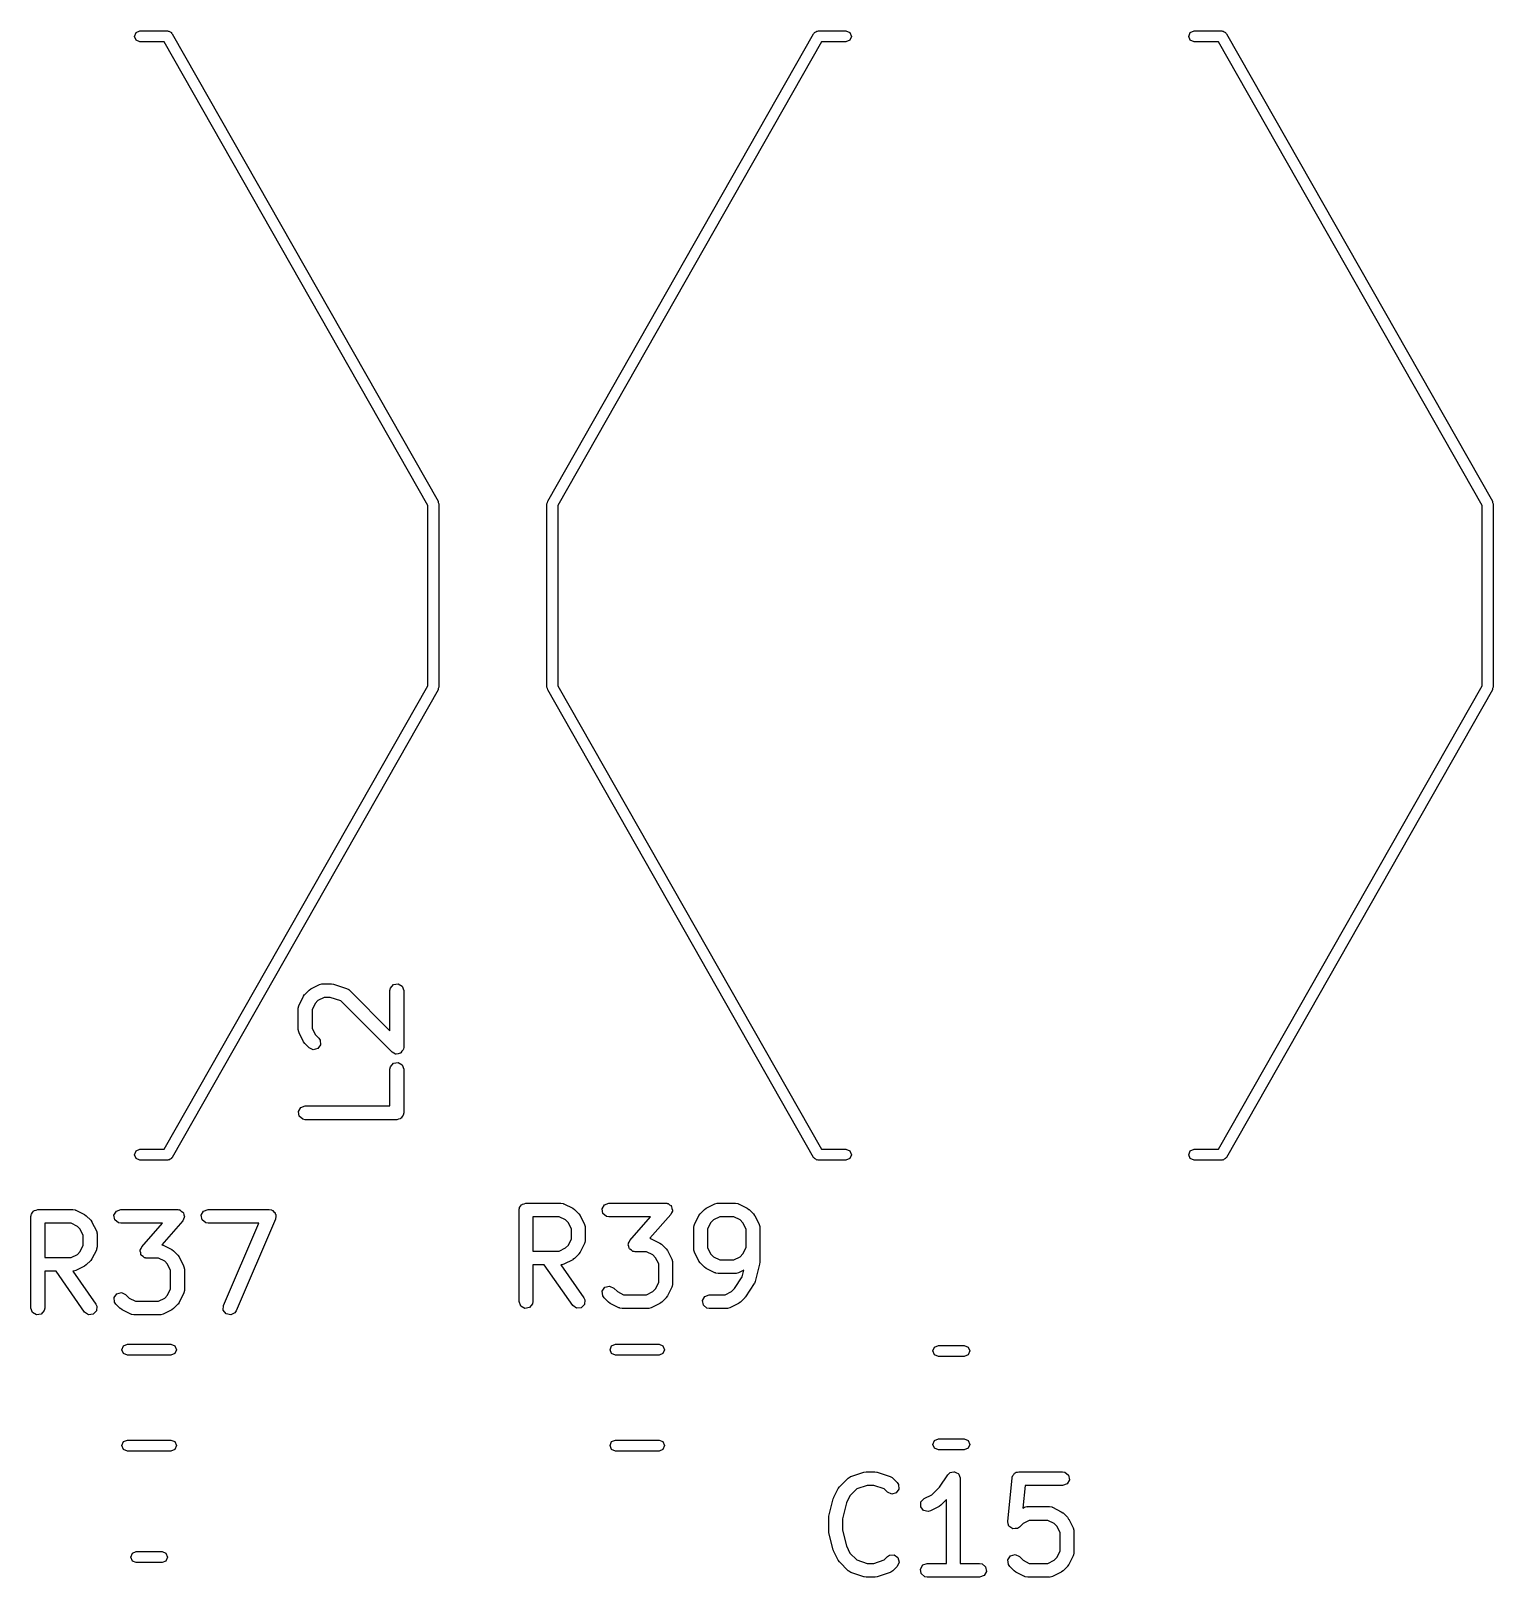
# Model space of a CAD drawing. Extents: x 1.92 to 8.47, y -4.93 to -0.84.
# Drawn here: x 4.762 to 5.39, y -1.918 to -1.254 of the extents above; entities that cross this region are included whole.
import ezdxf

# ---------------------------------------------------------------- set-up
doc = ezdxf.new("R2010")
doc.units = 0
doc.header["$MEASUREMENT"] = 0
doc.layers.add('BLACK', color=7, linetype='CONTINUOUS')

msp = doc.modelspace()

# ---------------------------------------------------------------- linework, layer by layer
at = {"layer": 'BLACK', "linetype": 'CONTINUOUS'}
for p, q in [((4.80669, -1.25591), (4.80738, -1.25424)), ((4.80738, -1.25424), (4.80906, -1.25354)), ((4.80906, -1.25354), (4.82087, -1.25354)), ((4.82087, -1.25354), (4.82117, -1.25367)), ((4.82117, -1.25367), (4.82149, -1.25363)), ((4.82149, -1.25363), (4.82197, -1.254)), ((4.82197, -1.254), (4.82254, -1.25424)), ((4.82254, -1.25424), (4.82266, -1.25454)), ((4.82266, -1.25454), (4.82292, -1.25474)), ((4.82292, -1.25474), (4.93709, -1.45553)), ((4.98417, -1.45553), (5.09834, -1.25474)), ((5.09834, -1.25474), (5.0986, -1.25454)), ((5.0986, -1.25454), (5.09872, -1.25424)), ((5.09872, -1.25424), (5.09929, -1.254)), ((5.09929, -1.254), (5.09977, -1.25363)), ((5.09977, -1.25363), (5.10009, -1.25367)), ((5.10009, -1.25367), (5.10039, -1.25354)), ((5.10039, -1.25354), (5.1122, -1.25354)), ((5.1122, -1.25354), (5.11388, -1.25424)), ((5.11388, -1.25424), (5.11457, -1.25591)), ((5.25945, -1.25591), (5.26014, -1.25424)), ((5.26014, -1.25424), (5.26181, -1.25354)), ((5.26181, -1.25354), (5.27362, -1.25354)), ((5.27362, -1.25354), (5.27392, -1.25367)), ((5.27392, -1.25367), (5.27425, -1.25363)), ((5.27425, -1.25363), (5.27473, -1.254)), ((5.27473, -1.254), (5.27529, -1.25424)), ((5.27529, -1.25424), (5.27542, -1.25454)), ((5.27542, -1.25454), (5.27568, -1.25474)), ((5.27568, -1.25474), (5.38985, -1.45553)), ((4.80738, -1.25758), (4.80669, -1.25591)), ((4.80906, -1.25827), (4.80738, -1.25758)), ((4.81949, -1.25827), (4.80906, -1.25827)), ((4.93268, -1.45732), (4.81949, -1.25827)), ((5.10177, -1.25827), (4.98858, -1.45732)), ((5.1122, -1.25827), (5.10177, -1.25827)), ((5.11388, -1.25758), (5.1122, -1.25827)), ((5.11457, -1.25591), (5.11388, -1.25758)), ((5.26014, -1.25758), (5.25945, -1.25591)), ((5.26181, -1.25827), (5.26014, -1.25758)), ((5.27225, -1.25827), (5.26181, -1.25827)), ((5.38543, -1.45732), (5.27225, -1.25827)), ((4.93268, -1.53481), (4.93268, -1.45732)), ((4.93709, -1.45553), (4.93717, -1.45613)), ((4.93717, -1.45613), (4.9374, -1.45669)), ((4.9374, -1.45669), (4.9374, -1.53543)), ((4.98386, -1.45669), (4.98409, -1.45613)), ((4.98386, -1.53543), (4.98386, -1.45669)), ((4.98409, -1.45613), (4.98417, -1.45553)), ((4.98858, -1.45732), (4.98858, -1.53481)), ((5.38543, -1.53481), (5.38543, -1.45732)), ((5.38985, -1.45553), (5.38992, -1.45613)), ((5.38992, -1.45613), (5.39016, -1.45669)), ((5.39016, -1.45669), (5.39016, -1.53543)), ((4.81949, -1.73386), (4.93268, -1.53481)), ((4.93709, -1.5366), (4.82292, -1.73739)), ((4.93717, -1.536), (4.93709, -1.5366)), ((4.9374, -1.53543), (4.93717, -1.536)), ((4.98409, -1.536), (4.98386, -1.53543)), ((4.98417, -1.5366), (4.98409, -1.536)), ((5.09834, -1.73739), (4.98417, -1.5366)), ((4.98858, -1.53481), (5.10177, -1.73386)), ((5.27225, -1.73386), (5.38543, -1.53481)), ((5.38985, -1.5366), (5.27568, -1.73739)), ((5.38992, -1.536), (5.38985, -1.5366)), ((5.39016, -1.53543), (5.38992, -1.536)), ((4.8798, -1.66739), (4.88168, -1.66552)), ((4.88168, -1.66552), (4.8824, -1.66501)), ((4.8824, -1.66501), (4.88244, -1.66496)), ((4.88244, -1.66496), (4.88619, -1.66309)), ((4.88619, -1.66309), (4.88718, -1.6628)), ((4.88718, -1.6628), (4.88735, -1.66284)), ((4.88735, -1.66284), (4.88751, -1.66278)), ((4.88751, -1.66278), (4.89126, -1.66278)), ((4.89126, -1.66278), (4.89213, -1.66293)), ((4.89213, -1.66293), (4.8922, -1.66293)), ((4.8922, -1.66293), (4.89782, -1.6648)), ((4.89782, -1.6648), (4.89872, -1.66529)), ((4.89872, -1.66529), (4.89882, -1.66544)), ((4.89882, -1.66544), (4.89898, -1.66552)), ((4.89898, -1.66552), (4.91643, -1.68297)), ((4.91643, -1.66573), (4.91661, -1.66472)), ((4.91643, -1.68297), (4.91643, -1.66573)), ((4.91661, -1.66472), (4.91791, -1.66317)), ((4.91791, -1.66317), (4.9199, -1.66282)), ((4.9199, -1.66282), (4.92165, -1.66383)), ((4.92165, -1.66383), (4.92234, -1.66573)), ((4.92234, -1.66573), (4.92234, -1.6901)), ((4.87706, -1.67323), (4.87724, -1.67222)), ((4.87706, -1.6826), (4.87706, -1.67323)), ((4.87724, -1.67222), (4.87735, -1.67208)), ((4.87735, -1.67208), (4.87737, -1.67191)), ((4.87737, -1.67191), (4.87925, -1.66816)), ((4.87925, -1.66816), (4.87977, -1.66745)), ((4.87977, -1.66745), (4.8798, -1.66739)), ((4.88432, -1.67123), (4.88297, -1.67393)), ((4.88551, -1.67003), (4.88432, -1.67123)), ((4.88821, -1.66868), (4.88551, -1.67003)), ((4.89078, -1.66868), (4.88821, -1.66868)), ((4.89529, -1.67018), (4.89078, -1.66868)), ((4.9173, -1.69219), (4.89529, -1.67018)), ((4.88297, -1.67393), (4.88297, -1.68191)), ((4.87712, -1.68277), (4.87706, -1.6826)), ((4.87708, -1.68294), (4.87712, -1.68277)), ((4.87737, -1.68392), (4.87708, -1.68294)), ((4.87925, -1.68767), (4.87737, -1.68392)), ((4.88297, -1.68191), (4.88432, -1.6846)), ((4.88432, -1.6846), (4.88585, -1.68614)), ((4.88585, -1.68614), (4.88644, -1.68698)), ((4.8793, -1.68772), (4.87925, -1.68767)), ((4.8798, -1.68844), (4.8793, -1.68772)), ((4.88168, -1.69031), (4.8798, -1.68844)), ((4.88351, -1.69117), (4.88168, -1.69031)), ((4.88546, -1.69065), (4.88351, -1.69117)), ((4.88662, -1.68899), (4.88546, -1.69065)), ((4.88644, -1.68698), (4.88662, -1.68899)), ((4.9181, -1.69256), (4.9173, -1.69219)), ((4.91887, -1.69301), (4.9181, -1.69256)), ((4.91901, -1.69299), (4.91887, -1.69301)), ((4.91913, -1.69304), (4.91901, -1.69299)), ((4.91999, -1.69281), (4.91913, -1.69304)), ((4.92086, -1.69266), (4.91999, -1.69281)), ((4.92095, -1.69255), (4.92086, -1.69266)), ((4.92108, -1.69252), (4.92095, -1.69255)), ((4.92159, -1.69179), (4.92108, -1.69252)), ((4.92216, -1.69111), (4.92159, -1.69179)), ((4.92219, -1.69093), (4.92216, -1.69111)), ((4.92224, -1.69087), (4.92219, -1.69093)), ((4.92234, -1.6901), (4.92223, -1.69074)), ((4.92223, -1.69074), (4.92224, -1.69087)), ((4.91643, -1.69948), (4.91661, -1.69847)), ((4.91643, -1.71527), (4.91643, -1.69948)), ((4.91661, -1.69847), (4.91791, -1.69692)), ((4.91791, -1.69692), (4.9199, -1.69657)), ((4.9199, -1.69657), (4.92165, -1.69758)), ((4.92165, -1.69758), (4.92234, -1.69948)), ((4.92234, -1.69948), (4.92234, -1.71822)), ((4.87711, -1.71771), (4.87812, -1.71596)), ((4.87746, -1.7197), (4.87711, -1.71771)), ((4.87901, -1.721), (4.87746, -1.7197)), ((4.87812, -1.71596), (4.88001, -1.71527)), ((4.88001, -1.71527), (4.91643, -1.71527)), ((4.92167, -1.71982), (4.92128, -1.72048)), ((4.92216, -1.71923), (4.92167, -1.71982)), ((4.92223, -1.71885), (4.92216, -1.71923)), ((4.92229, -1.71874), (4.92223, -1.71885)), ((4.92234, -1.71822), (4.92227, -1.71861)), ((4.92227, -1.71861), (4.92229, -1.71874)), ((4.88001, -1.72118), (4.87901, -1.721)), ((4.91939, -1.72118), (4.88001, -1.72118)), ((4.92011, -1.72091), (4.91939, -1.72118)), ((4.92086, -1.72078), (4.92011, -1.72091)), ((4.92103, -1.72058), (4.92086, -1.72078)), ((4.92128, -1.72048), (4.92103, -1.72058)), ((4.80669, -1.73622), (4.80738, -1.73455)), ((4.80738, -1.73789), (4.80669, -1.73622)), ((4.80738, -1.73455), (4.80906, -1.73386)), ((4.80906, -1.73858), (4.80738, -1.73789)), ((4.80906, -1.73386), (4.81949, -1.73386)), ((4.82087, -1.73858), (4.80906, -1.73858)), ((4.82117, -1.73846), (4.82087, -1.73858)), ((4.82149, -1.7385), (4.82117, -1.73846)), ((4.82197, -1.73812), (4.82149, -1.7385)), ((4.82254, -1.73789), (4.82197, -1.73812)), ((4.82266, -1.73759), (4.82254, -1.73789)), ((4.82292, -1.73739), (4.82266, -1.73759)), ((5.0986, -1.73759), (5.09834, -1.73739)), ((5.09872, -1.73789), (5.0986, -1.73759)), ((5.09929, -1.73812), (5.09872, -1.73789)), ((5.09977, -1.7385), (5.09929, -1.73812)), ((5.10009, -1.73846), (5.09977, -1.7385)), ((5.10039, -1.73858), (5.10009, -1.73846)), ((5.1122, -1.73858), (5.10039, -1.73858)), ((5.10177, -1.73386), (5.1122, -1.73386)), ((5.1122, -1.73386), (5.11388, -1.73455)), ((5.11388, -1.73789), (5.1122, -1.73858)), ((5.11388, -1.73455), (5.11457, -1.73622)), ((5.11457, -1.73622), (5.11388, -1.73789)), ((5.25945, -1.73622), (5.26014, -1.73455)), ((5.26014, -1.73789), (5.25945, -1.73622)), ((5.26014, -1.73455), (5.26181, -1.73386)), ((5.26181, -1.73858), (5.26014, -1.73789)), ((5.26181, -1.73386), (5.27225, -1.73386)), ((5.27362, -1.73858), (5.26181, -1.73858)), ((5.27392, -1.73846), (5.27362, -1.73858)), ((5.27425, -1.7385), (5.27392, -1.73846)), ((5.27473, -1.73812), (5.27425, -1.7385)), ((5.27529, -1.73789), (5.27473, -1.73812)), ((5.27542, -1.73759), (5.27529, -1.73789)), ((5.27568, -1.73739), (5.27542, -1.73759)), ((4.76446, -1.76), (4.76519, -1.75974)), ((4.76519, -1.75974), (4.78018, -1.75974)), ((4.78018, -1.75974), (4.78119, -1.75992)), ((4.79891, -1.76043), (4.80081, -1.75974)), ((4.80081, -1.75974), (4.82518, -1.75974)), ((4.82518, -1.75974), (4.82562, -1.75982)), ((4.8364, -1.76043), (4.8383, -1.75974)), ((4.8383, -1.75974), (4.86455, -1.75974)), ((4.86455, -1.75974), (4.86556, -1.75992)), ((4.97188, -1.75994), (4.97195, -1.75955)), ((4.97192, -1.75942), (4.97199, -1.75931)), ((4.97195, -1.75955), (4.97192, -1.75942)), ((4.97199, -1.75931), (4.97206, -1.75893)), ((4.97206, -1.75893), (4.97255, -1.75834)), ((4.97255, -1.75834), (4.97293, -1.75767)), ((4.97293, -1.75767), (4.97318, -1.75758)), ((4.97318, -1.75758), (4.97335, -1.75738)), ((4.97335, -1.75738), (4.97411, -1.75725)), ((4.97411, -1.75725), (4.97483, -1.75698)), ((4.97483, -1.75698), (4.98983, -1.75698)), ((4.98983, -1.75698), (4.99084, -1.75716)), ((4.99084, -1.75716), (4.99097, -1.75727)), ((4.99097, -1.75727), (4.99115, -1.7573)), ((4.99115, -1.7573), (4.9949, -1.75917)), ((4.9949, -1.75917), (4.99561, -1.7597)), ((4.99561, -1.7597), (4.99567, -1.75972)), ((4.99567, -1.75972), (4.99754, -1.7616)), ((5.00754, -1.75942), (5.00855, -1.75767)), ((5.00789, -1.76141), (5.00754, -1.75942)), ((5.00855, -1.75767), (5.01045, -1.75698)), ((5.01045, -1.75698), (5.03482, -1.75698)), ((5.03482, -1.75698), (5.03526, -1.75706)), ((5.03526, -1.75706), (5.0354, -1.75704)), ((5.0354, -1.75704), (5.0355, -1.7571)), ((5.0355, -1.7571), (5.03583, -1.75716)), ((5.03583, -1.75716), (5.03644, -1.75767)), ((5.03644, -1.75767), (5.03712, -1.75809)), ((5.03712, -1.75809), (5.0372, -1.75831)), ((5.0372, -1.75831), (5.03738, -1.75846)), ((5.03738, -1.75846), (5.03752, -1.75924)), ((5.03752, -1.75924), (5.03778, -1.76)), ((5.04961, -1.7616), (5.05148, -1.75972)), ((5.05148, -1.75972), (5.05221, -1.75922)), ((5.05221, -1.75922), (5.05225, -1.75917)), ((5.05225, -1.75917), (5.056, -1.7573)), ((5.056, -1.7573), (5.05698, -1.757)), ((5.05698, -1.757), (5.05716, -1.75704)), ((5.05716, -1.75704), (5.05732, -1.75698)), ((5.05732, -1.75698), (5.06482, -1.75698)), ((5.06482, -1.75698), (5.06583, -1.75716)), ((5.06583, -1.75716), (5.06597, -1.75727)), ((5.06597, -1.75727), (5.06614, -1.7573)), ((5.06614, -1.7573), (5.06989, -1.75917)), ((5.06989, -1.75917), (5.0706, -1.7597)), ((5.0706, -1.7597), (5.07066, -1.75972)), ((5.07066, -1.75972), (5.07253, -1.7616)), ((4.76223, -1.76269), (4.7623, -1.76231)), ((4.76223, -1.80206), (4.76223, -1.76269)), ((4.76228, -1.76218), (4.76234, -1.76207)), ((4.7623, -1.76231), (4.76228, -1.76218)), ((4.76234, -1.76207), (4.76241, -1.76168)), ((4.76241, -1.76168), (4.7629, -1.76109)), ((4.7629, -1.76109), (4.76329, -1.76043)), ((4.76329, -1.76043), (4.76354, -1.76034)), ((4.76354, -1.76034), (4.76371, -1.76013)), ((4.76371, -1.76013), (4.76446, -1.76)), ((4.76814, -1.76564), (4.76814, -1.78036)), ((4.77949, -1.76564), (4.76814, -1.76564)), ((4.78218, -1.76699), (4.77949, -1.76564)), ((4.78119, -1.75992), (4.78133, -1.76003)), ((4.78133, -1.76003), (4.7815, -1.76005)), ((4.7815, -1.76005), (4.78525, -1.76193)), ((4.78525, -1.76193), (4.78596, -1.76245)), ((4.78596, -1.76245), (4.78602, -1.76248)), ((4.78602, -1.76248), (4.7879, -1.76435)), ((4.7879, -1.76435), (4.7884, -1.76508)), ((4.7884, -1.76508), (4.78845, -1.76512)), ((4.78845, -1.76512), (4.79032, -1.76887)), ((4.7979, -1.76218), (4.79891, -1.76043)), ((4.79825, -1.76417), (4.7979, -1.76218)), ((4.7998, -1.76547), (4.79825, -1.76417)), ((4.80081, -1.76564), (4.7998, -1.76547)), ((4.81867, -1.76564), (4.80081, -1.76564)), ((4.80983, -1.77575), (4.81867, -1.76564)), ((4.8274, -1.76464), (4.81844, -1.77487)), ((4.82562, -1.75982), (4.82575, -1.7598)), ((4.82575, -1.7598), (4.82586, -1.75986)), ((4.82586, -1.75986), (4.82619, -1.75992)), ((4.82619, -1.75992), (4.8268, -1.76043)), ((4.8268, -1.76043), (4.82748, -1.76084)), ((4.82769, -1.76389), (4.8274, -1.76464)), ((4.82748, -1.76084), (4.82755, -1.76106)), ((4.82755, -1.76106), (4.82774, -1.76122)), ((4.82809, -1.7632), (4.82769, -1.76389)), ((4.82774, -1.76122), (4.82787, -1.762)), ((4.82787, -1.762), (4.82813, -1.76275)), ((4.82813, -1.76275), (4.82805, -1.76297)), ((4.82805, -1.76297), (4.82809, -1.7632)), ((4.83539, -1.76218), (4.8364, -1.76043)), ((4.83574, -1.76417), (4.83539, -1.76218)), ((4.83729, -1.76547), (4.83574, -1.76417)), ((4.8383, -1.76564), (4.83729, -1.76547)), ((4.86007, -1.76564), (4.8383, -1.76564)), ((4.84496, -1.8009), (4.86007, -1.76564)), ((4.86726, -1.76386), (4.85039, -1.80323)), ((4.86556, -1.75992), (4.86583, -1.76014)), ((4.86583, -1.76014), (4.86616, -1.76022)), ((4.86616, -1.76022), (4.86658, -1.76077)), ((4.86658, -1.76077), (4.86711, -1.76122)), ((4.86711, -1.76122), (4.86717, -1.76156)), ((4.86717, -1.76156), (4.86737, -1.76184)), ((4.86728, -1.76351), (4.86726, -1.76386)), ((4.86746, -1.7632), (4.86728, -1.76351)), ((4.86737, -1.76184), (4.86734, -1.76253)), ((4.86734, -1.76253), (4.86746, -1.7632)), ((4.97188, -1.79931), (4.97188, -1.75994)), ((4.97778, -1.76289), (4.97778, -1.77761)), ((4.98913, -1.76289), (4.97778, -1.76289)), ((4.99183, -1.76424), (4.98913, -1.76289)), ((4.99303, -1.76543), (4.99183, -1.76424)), ((4.99438, -1.76813), (4.99303, -1.76543)), ((4.99754, -1.7616), (4.99805, -1.76232)), ((4.99805, -1.76232), (4.99809, -1.76237)), ((4.99809, -1.76237), (4.99997, -1.76611)), ((4.99997, -1.76611), (5.00026, -1.7671)), ((5.00944, -1.76271), (5.00789, -1.76141)), ((5.01045, -1.76289), (5.00944, -1.76271)), ((5.02832, -1.76289), (5.01045, -1.76289)), ((5.01948, -1.77299), (5.02832, -1.76289)), ((5.03705, -1.76188), (5.02809, -1.77212)), ((5.03733, -1.76114), (5.03705, -1.76188)), ((5.03773, -1.76045), (5.03733, -1.76114)), ((5.03778, -1.76), (5.03769, -1.76022)), ((5.03769, -1.76022), (5.03773, -1.76045)), ((5.04705, -1.76643), (5.04716, -1.76629)), ((5.04716, -1.76629), (5.04718, -1.76611)), ((5.04718, -1.76611), (5.04906, -1.76237)), ((5.04906, -1.76237), (5.04958, -1.76166)), ((5.04958, -1.76166), (5.04961, -1.7616)), ((5.05412, -1.76543), (5.05277, -1.76813)), ((5.05532, -1.76424), (5.05412, -1.76543)), ((5.05802, -1.76289), (5.05532, -1.76424)), ((5.06412, -1.76289), (5.05802, -1.76289)), ((5.06682, -1.76424), (5.06412, -1.76289)), ((5.06802, -1.76543), (5.06682, -1.76424)), ((5.06937, -1.76813), (5.06802, -1.76543)), ((5.07253, -1.7616), (5.07304, -1.76232)), ((5.07304, -1.76232), (5.07309, -1.76237)), ((5.07309, -1.76237), (5.07496, -1.76611)), ((5.07496, -1.76611), (5.07525, -1.7671)), ((4.78338, -1.76819), (4.78218, -1.76699)), ((4.78473, -1.77089), (4.78338, -1.76819)), ((4.78473, -1.77512), (4.78473, -1.77089)), ((4.79032, -1.76887), (4.79062, -1.76985)), ((4.79062, -1.76985), (4.79058, -1.77003)), ((4.79058, -1.77003), (4.79064, -1.77019)), ((4.79064, -1.77019), (4.79064, -1.77582)), ((4.99303, -1.77506), (4.99438, -1.77236)), ((4.99438, -1.77236), (4.99438, -1.76813)), ((5.00028, -1.77306), (5.0001, -1.77407)), ((5.00026, -1.7671), (5.00022, -1.76727)), ((5.00022, -1.76727), (5.00028, -1.76744)), ((5.00028, -1.76744), (5.00028, -1.77306)), ((5.01919, -1.77373), (5.01948, -1.77299)), ((5.02809, -1.77212), (5.02833, -1.77216)), ((5.02833, -1.77216), (5.02847, -1.77227)), ((5.02847, -1.77227), (5.02865, -1.77229)), ((5.02865, -1.77229), (5.03239, -1.77417)), ((5.04687, -1.76744), (5.04705, -1.76643)), ((5.04687, -1.77681), (5.04687, -1.76744)), ((5.05277, -1.76813), (5.05277, -1.77611)), ((5.06937, -1.77611), (5.06937, -1.76813)), ((5.07525, -1.7671), (5.07521, -1.76727)), ((5.07521, -1.76727), (5.07527, -1.76744)), ((5.07527, -1.76744), (5.07527, -1.78243)), ((4.77949, -1.78036), (4.78218, -1.77901)), ((4.78218, -1.77901), (4.78338, -1.77782)), ((4.78338, -1.77782), (4.78473, -1.77512)), ((4.79032, -1.77714), (4.78845, -1.78089)), ((4.79034, -1.77696), (4.79032, -1.77714)), ((4.79046, -1.77683), (4.79034, -1.77696)), ((4.79064, -1.77582), (4.79046, -1.77683)), ((4.8091, -1.77763), (4.80919, -1.77741)), ((4.80936, -1.77838), (4.8091, -1.77763)), ((4.80915, -1.77718), (4.80954, -1.77649)), ((4.80919, -1.77741), (4.80915, -1.77718)), ((4.8095, -1.77917), (4.80936, -1.77838)), ((4.80968, -1.77932), (4.8095, -1.77917)), ((4.80954, -1.77649), (4.80983, -1.77575)), ((4.80975, -1.77954), (4.80968, -1.77932)), ((4.81043, -1.77995), (4.80975, -1.77954)), ((4.81844, -1.77487), (4.81869, -1.77492)), ((4.81869, -1.77492), (4.81882, -1.77503)), ((4.81882, -1.77503), (4.819, -1.77505)), ((4.819, -1.77505), (4.82275, -1.77692)), ((4.82275, -1.77692), (4.82346, -1.77745)), ((4.82346, -1.77745), (4.82352, -1.77748)), ((4.82352, -1.77748), (4.82539, -1.77935)), ((4.82539, -1.77935), (4.8259, -1.78007)), ((4.97778, -1.77761), (4.98913, -1.77761)), ((4.98913, -1.77761), (4.99183, -1.77626)), ((4.99183, -1.77626), (4.99303, -1.77506)), ((4.99754, -1.7789), (4.99567, -1.78077)), ((4.99757, -1.77884), (4.99754, -1.7789)), ((4.99809, -1.77813), (4.99757, -1.77884)), ((4.99997, -1.77438), (4.99809, -1.77813)), ((4.99999, -1.7742), (4.99997, -1.77438)), ((5.0001, -1.77407), (4.99999, -1.7742)), ((5.01875, -1.77487), (5.01883, -1.77465)), ((5.019, -1.77563), (5.01875, -1.77487)), ((5.01879, -1.77442), (5.01919, -1.77373)), ((5.01883, -1.77465), (5.01879, -1.77442)), ((5.01914, -1.77641), (5.019, -1.77563)), ((5.01932, -1.77656), (5.01914, -1.77641)), ((5.0194, -1.77679), (5.01932, -1.77656)), ((5.02008, -1.7772), (5.0194, -1.77679)), ((5.02069, -1.77771), (5.02008, -1.7772)), ((5.02102, -1.77777), (5.02069, -1.77771)), ((5.02113, -1.77783), (5.02102, -1.77777)), ((5.02126, -1.77781), (5.02113, -1.77783)), ((5.0217, -1.77789), (5.02126, -1.77781)), ((5.02663, -1.77789), (5.0217, -1.77789)), ((5.02933, -1.77924), (5.02663, -1.77789)), ((5.03052, -1.78043), (5.02933, -1.77924)), ((5.03239, -1.77417), (5.0331, -1.77469)), ((5.0331, -1.77469), (5.03316, -1.77472)), ((5.03316, -1.77472), (5.03504, -1.7766)), ((5.03504, -1.7766), (5.03554, -1.77732)), ((5.03554, -1.77732), (5.03559, -1.77736)), ((5.03559, -1.77736), (5.03746, -1.78111)), ((5.04693, -1.77698), (5.04687, -1.77681)), ((5.04689, -1.77715), (5.04693, -1.77698)), ((5.04718, -1.77813), (5.04689, -1.77715)), ((5.04906, -1.78188), (5.04718, -1.77813)), ((5.05277, -1.77611), (5.05412, -1.77881)), ((5.05412, -1.77881), (5.05532, -1.78001)), ((5.06682, -1.78001), (5.06802, -1.77881)), ((5.06802, -1.77881), (5.06937, -1.77611)), ((4.76814, -1.78036), (4.77949, -1.78036)), ((4.77302, -1.78627), (4.76814, -1.78627)), ((4.76814, -1.78627), (4.76814, -1.80206)), ((4.78526, -1.80376), (4.77302, -1.78627)), ((4.78035, -1.78621), (4.78022, -1.78625)), ((4.78022, -1.78625), (4.7901, -1.80037)), ((4.78052, -1.78625), (4.78035, -1.78621)), ((4.7815, -1.78596), (4.78052, -1.78625)), ((4.78525, -1.78408), (4.7815, -1.78596)), ((4.7853, -1.78403), (4.78525, -1.78408)), ((4.78602, -1.78353), (4.7853, -1.78403)), ((4.7879, -1.78165), (4.78602, -1.78353)), ((4.78792, -1.78159), (4.7879, -1.78165)), ((4.78845, -1.78089), (4.78792, -1.78159)), ((4.81104, -1.78046), (4.81043, -1.77995)), ((4.81138, -1.78052), (4.81104, -1.78046)), ((4.81148, -1.78059), (4.81138, -1.78052)), ((4.81162, -1.78057), (4.81148, -1.78059)), ((4.81205, -1.78064), (4.81162, -1.78057)), ((4.81698, -1.78064), (4.81205, -1.78064)), ((4.81968, -1.78199), (4.81698, -1.78064)), ((4.82088, -1.78319), (4.81968, -1.78199)), ((4.82223, -1.78589), (4.82088, -1.78319)), ((4.82223, -1.79387), (4.82223, -1.78589)), ((4.8259, -1.78007), (4.82594, -1.78012)), ((4.82594, -1.78012), (4.82782, -1.78387)), ((4.82782, -1.78387), (4.82811, -1.78485)), ((4.82811, -1.78485), (4.82807, -1.78502)), ((4.82807, -1.78502), (4.82813, -1.78519)), ((4.82813, -1.78519), (4.82813, -1.79456)), ((4.98267, -1.78351), (4.97778, -1.78351)), ((4.97778, -1.78351), (4.97778, -1.79931)), ((4.99491, -1.801), (4.98267, -1.78351)), ((4.99, -1.78345), (4.98987, -1.7835)), ((4.98987, -1.7835), (4.99975, -1.79761)), ((4.99017, -1.78349), (4.99, -1.78345)), ((4.99115, -1.7832), (4.99017, -1.78349)), ((4.9949, -1.78132), (4.99115, -1.7832)), ((4.99494, -1.78128), (4.9949, -1.78132)), ((4.99567, -1.78077), (4.99494, -1.78128)), ((5.03187, -1.78313), (5.03052, -1.78043)), ((5.03187, -1.79111), (5.03187, -1.78313)), ((5.03746, -1.78111), (5.03776, -1.7821)), ((5.03776, -1.7821), (5.03772, -1.78227)), ((5.03772, -1.78227), (5.03778, -1.78243)), ((5.03778, -1.78243), (5.03778, -1.79181)), ((5.0491, -1.78192), (5.04906, -1.78188)), ((5.04961, -1.78265), (5.0491, -1.78192)), ((5.05148, -1.78452), (5.04961, -1.78265)), ((5.05154, -1.78455), (5.05148, -1.78452)), ((5.05225, -1.78507), (5.05154, -1.78455)), ((5.056, -1.78695), (5.05225, -1.78507)), ((5.05532, -1.78001), (5.05802, -1.78136)), ((5.05802, -1.78136), (5.06412, -1.78136)), ((5.06412, -1.78136), (5.06682, -1.78001)), ((5.06843, -1.7858), (5.06614, -1.78695)), ((5.0677, -1.78872), (5.06843, -1.7858)), ((5.07518, -1.78315), (5.07331, -1.79065)), ((5.07527, -1.78243), (5.07517, -1.78301)), ((5.07517, -1.78301), (5.07518, -1.78315)), ((5.00876, -1.79314), (5.01071, -1.79262)), ((5.01071, -1.79262), (5.01254, -1.79347)), ((5.03052, -1.79381), (5.03187, -1.79111)), ((5.03748, -1.79295), (5.03746, -1.79313)), ((5.0376, -1.79282), (5.03748, -1.79295)), ((5.03778, -1.79181), (5.0376, -1.79282)), ((5.05618, -1.78697), (5.056, -1.78695)), ((5.05631, -1.78708), (5.05618, -1.78697)), ((5.05732, -1.78726), (5.05631, -1.78708)), ((5.06482, -1.78726), (5.05732, -1.78726)), ((5.0644, -1.79368), (5.0677, -1.78872)), ((5.06499, -1.7872), (5.06482, -1.78726)), ((5.06516, -1.78724), (5.06499, -1.7872)), ((5.06614, -1.78695), (5.06516, -1.78724)), ((5.0729, -1.79157), (5.06915, -1.79719)), ((5.07291, -1.79155), (5.0729, -1.79157)), ((5.07331, -1.79065), (5.07291, -1.79155)), ((4.79795, -1.79755), (4.79911, -1.79589)), ((4.79813, -1.79956), (4.79795, -1.79755)), ((4.79872, -1.8004), (4.79813, -1.79956)), ((4.79911, -1.79589), (4.80106, -1.79537)), ((4.80106, -1.79537), (4.80289, -1.79622)), ((4.80289, -1.79622), (4.80443, -1.79776)), ((4.80443, -1.79776), (4.80713, -1.79911)), ((4.80713, -1.79911), (4.81698, -1.79911)), ((4.81698, -1.79911), (4.81968, -1.79776)), ((4.81968, -1.79776), (4.82088, -1.79656)), ((4.82088, -1.79656), (4.82223, -1.79387)), ((4.82782, -1.79588), (4.82594, -1.79963)), ((4.82784, -1.79571), (4.82782, -1.79588)), ((4.82795, -1.79557), (4.82784, -1.79571)), ((4.82813, -1.79456), (4.82795, -1.79557)), ((4.97257, -1.8012), (4.97188, -1.79931)), ((4.97778, -1.79931), (4.97761, -1.80032)), ((4.99975, -1.79761), (5.00018, -1.79854)), ((5.00018, -1.79854), (5, -1.80055)), ((5.0076, -1.79479), (5.00876, -1.79314)), ((5.00778, -1.7968), (5.0076, -1.79479)), ((5.00836, -1.79764), (5.00778, -1.7968)), ((5.01024, -1.79952), (5.00836, -1.79764)), ((5.0103, -1.79955), (5.01024, -1.79952)), ((5.01101, -1.80007), (5.0103, -1.79955)), ((5.01254, -1.79347), (5.01408, -1.795)), ((5.01408, -1.795), (5.01677, -1.79635)), ((5.01677, -1.79635), (5.02663, -1.79635)), ((5.02663, -1.79635), (5.02933, -1.795)), ((5.02933, -1.795), (5.03052, -1.79381)), ((5.03316, -1.79952), (5.03244, -1.80003)), ((5.03504, -1.79764), (5.03316, -1.79952)), ((5.03506, -1.79759), (5.03504, -1.79764)), ((5.03559, -1.79688), (5.03506, -1.79759)), ((5.03746, -1.79313), (5.03559, -1.79688)), ((5.05066, -1.79879), (5.05167, -1.79704)), ((5.05101, -1.80078), (5.05066, -1.79879)), ((5.05167, -1.79704), (5.05357, -1.79635)), ((5.05357, -1.79635), (5.06037, -1.79635)), ((5.06037, -1.79635), (5.06307, -1.795)), ((5.06307, -1.795), (5.0644, -1.79368)), ((5.06691, -1.79952), (5.06618, -1.80003)), ((5.06878, -1.79764), (5.06691, -1.79952)), ((5.06884, -1.79752), (5.06878, -1.79764)), ((5.06915, -1.79719), (5.06884, -1.79752)), ((4.76292, -1.80396), (4.76223, -1.80206)), ((4.76467, -1.80497), (4.76292, -1.80396)), ((4.76666, -1.80462), (4.76467, -1.80497)), ((4.76796, -1.80307), (4.76666, -1.80462)), ((4.76814, -1.80206), (4.76796, -1.80307)), ((4.78692, -1.80491), (4.78526, -1.80376)), ((4.78893, -1.80474), (4.78692, -1.80491)), ((4.79036, -1.80331), (4.78893, -1.80474)), ((4.7901, -1.80037), (4.79054, -1.8013)), ((4.79054, -1.8013), (4.79036, -1.80331)), ((4.80059, -1.80228), (4.79872, -1.8004)), ((4.80065, -1.8023), (4.80059, -1.80228)), ((4.80136, -1.80283), (4.80065, -1.8023)), ((4.80511, -1.8047), (4.80136, -1.80283)), ((4.80529, -1.80472), (4.80511, -1.8047)), ((4.80542, -1.80484), (4.80529, -1.80472)), ((4.80643, -1.80501), (4.80542, -1.80484)), ((4.81768, -1.80501), (4.80643, -1.80501)), ((4.81784, -1.80495), (4.81768, -1.80501)), ((4.81802, -1.805), (4.81784, -1.80495)), ((4.819, -1.8047), (4.81802, -1.805)), ((4.82275, -1.80283), (4.819, -1.8047)), ((4.82279, -1.80278), (4.82275, -1.80283)), ((4.82352, -1.80228), (4.82279, -1.80278)), ((4.82539, -1.8004), (4.82352, -1.80228)), ((4.82542, -1.80034), (4.82539, -1.8004)), ((4.82594, -1.79963), (4.82542, -1.80034)), ((4.84485, -1.80292), (4.84496, -1.8009)), ((4.84606, -1.80453), (4.84485, -1.80292)), ((4.84802, -1.80499), (4.84606, -1.80453)), ((4.84983, -1.80408), (4.84802, -1.80499)), ((4.85039, -1.80323), (4.84983, -1.80408)), ((4.97432, -1.80221), (4.97257, -1.8012)), ((4.97631, -1.80186), (4.97432, -1.80221)), ((4.97761, -1.80032), (4.97631, -1.80186)), ((4.99656, -1.80216), (4.99491, -1.801)), ((4.99858, -1.80198), (4.99656, -1.80216)), ((5, -1.80055), (4.99858, -1.80198)), ((5.01476, -1.80195), (5.01101, -1.80007)), ((5.01493, -1.80197), (5.01476, -1.80195)), ((5.01507, -1.80208), (5.01493, -1.80197)), ((5.01608, -1.80226), (5.01507, -1.80208)), ((5.02732, -1.80226), (5.01608, -1.80226)), ((5.02749, -1.8022), (5.02732, -1.80226)), ((5.02766, -1.80224), (5.02749, -1.8022)), ((5.02865, -1.80195), (5.02766, -1.80224)), ((5.03239, -1.80007), (5.02865, -1.80195)), ((5.03244, -1.80003), (5.03239, -1.80007)), ((5.05256, -1.80208), (5.05101, -1.80078)), ((5.05357, -1.80226), (5.05256, -1.80208)), ((5.06107, -1.80226), (5.05357, -1.80226)), ((5.06124, -1.8022), (5.06107, -1.80226)), ((5.06141, -1.80224), (5.06124, -1.8022)), ((5.06239, -1.80195), (5.06141, -1.80224)), ((5.06614, -1.80007), (5.06239, -1.80195)), ((5.06618, -1.80003), (5.06614, -1.80007)), ((4.80129, -1.81998), (4.80198, -1.81831)), ((4.80198, -1.81831), (4.80365, -1.81762)), ((4.80365, -1.81762), (4.82233, -1.81762)), ((4.82233, -1.81762), (4.824, -1.81831)), ((4.824, -1.81831), (4.8247, -1.81998)), ((5.01093, -1.81998), (5.01163, -1.81831)), ((5.01163, -1.81831), (5.0133, -1.81762)), ((5.0133, -1.81762), (5.03198, -1.81762)), ((5.03198, -1.81762), (5.03365, -1.81831)), ((5.03365, -1.81831), (5.03434, -1.81998)), ((5.14958, -1.82047), (5.15028, -1.8188)), ((5.15028, -1.8188), (5.15195, -1.81811)), ((5.15195, -1.81811), (5.16301, -1.81811)), ((5.16301, -1.81811), (5.16469, -1.8188)), ((5.16469, -1.8188), (5.16538, -1.82047)), ((4.80198, -1.82165), (4.80129, -1.81998)), ((4.80365, -1.82234), (4.80198, -1.82165)), ((4.82233, -1.82234), (4.80365, -1.82234)), ((4.824, -1.82165), (4.82233, -1.82234)), ((4.8247, -1.81998), (4.824, -1.82165)), ((5.01163, -1.82165), (5.01093, -1.81998)), ((5.0133, -1.82234), (5.01163, -1.82165)), ((5.03198, -1.82234), (5.0133, -1.82234)), ((5.03365, -1.82165), (5.03198, -1.82234)), ((5.03434, -1.81998), (5.03365, -1.82165)), ((5.15028, -1.82214), (5.14958, -1.82047)), ((5.15195, -1.82283), (5.15028, -1.82214)), ((5.16301, -1.82283), (5.15195, -1.82283)), ((5.16469, -1.82214), (5.16301, -1.82283)), ((5.16538, -1.82047), (5.16469, -1.82214)), ((4.80198, -1.85945), (4.80365, -1.85876)), ((4.80365, -1.85876), (4.82233, -1.85876)), ((4.82233, -1.85876), (4.824, -1.85945)), ((5.01163, -1.85945), (5.0133, -1.85876)), ((5.0133, -1.85876), (5.03198, -1.85876)), ((5.03198, -1.85876), (5.03365, -1.85945)), ((5.14958, -1.86063), (5.15028, -1.85896)), ((5.15028, -1.85896), (5.15195, -1.85827)), ((5.15195, -1.85827), (5.16301, -1.85827)), ((5.16301, -1.85827), (5.16469, -1.85896)), ((5.16469, -1.85896), (5.16538, -1.86063)), ((4.80129, -1.86112), (4.80198, -1.85945)), ((4.80198, -1.86279), (4.80129, -1.86112)), ((4.80365, -1.86348), (4.80198, -1.86279)), ((4.82233, -1.86348), (4.80365, -1.86348)), ((4.824, -1.86279), (4.82233, -1.86348)), ((4.824, -1.85945), (4.8247, -1.86112)), ((4.8247, -1.86112), (4.824, -1.86279)), ((5.01093, -1.86112), (5.01163, -1.85945)), ((5.01163, -1.86279), (5.01093, -1.86112)), ((5.0133, -1.86348), (5.01163, -1.86279)), ((5.03198, -1.86348), (5.0133, -1.86348)), ((5.03365, -1.86279), (5.03198, -1.86348)), ((5.03365, -1.85945), (5.03434, -1.86112)), ((5.03434, -1.86112), (5.03365, -1.86279)), ((5.15028, -1.8623), (5.14958, -1.86063)), ((5.15195, -1.86299), (5.15028, -1.8623)), ((5.16301, -1.86299), (5.15195, -1.86299)), ((5.16469, -1.8623), (5.16301, -1.86299)), ((5.16538, -1.86063), (5.16469, -1.8623)), ((5.11436, -1.87436), (5.11999, -1.87249)), ((5.11999, -1.87249), (5.12086, -1.87236)), ((5.12086, -1.87236), (5.12092, -1.87234)), ((5.12092, -1.87234), (5.12467, -1.87234)), ((5.12467, -1.87234), (5.12554, -1.87249)), ((5.12554, -1.87249), (5.12561, -1.87249)), ((5.12561, -1.87249), (5.13123, -1.87436)), ((5.15694, -1.87273), (5.15779, -1.87258)), ((5.15779, -1.87258), (5.15861, -1.87234)), ((5.15861, -1.87234), (5.15876, -1.87241)), ((5.15876, -1.87241), (5.15893, -1.87238)), ((5.15893, -1.87238), (5.15967, -1.87281)), ((5.18503, -1.87289), (5.18532, -1.8726)), ((5.18532, -1.8726), (5.18595, -1.87255)), ((5.18595, -1.87255), (5.18654, -1.87234)), ((5.18654, -1.87234), (5.20529, -1.87234)), ((5.20529, -1.87234), (5.2063, -1.87252)), ((5.2063, -1.87252), (5.20784, -1.87381)), ((5.10891, -1.87959), (5.10943, -1.87889)), ((5.10943, -1.87889), (5.10946, -1.87883)), ((5.10946, -1.87883), (5.11321, -1.87508)), ((5.11321, -1.87508), (5.11405, -1.87449)), ((5.11405, -1.87449), (5.11423, -1.87447)), ((5.11423, -1.87447), (5.11436, -1.87436)), ((5.1214, -1.87824), (5.11689, -1.87975)), ((5.12419, -1.87824), (5.1214, -1.87824)), ((5.1287, -1.87975), (5.12419, -1.87824)), ((5.13123, -1.87436), (5.13213, -1.87485)), ((5.13213, -1.87485), (5.13222, -1.875)), ((5.13222, -1.875), (5.13238, -1.87508)), ((5.13238, -1.87508), (5.13426, -1.87695)), ((5.13426, -1.87695), (5.13485, -1.87779)), ((5.13485, -1.87779), (5.13502, -1.8798)), ((5.14917, -1.88224), (5.15237, -1.87903)), ((5.15237, -1.87903), (5.15596, -1.87365)), ((5.15596, -1.87365), (5.15667, -1.87291)), ((5.15667, -1.87291), (5.15683, -1.87286)), ((5.15683, -1.87286), (5.15694, -1.87273)), ((5.15967, -1.87281), (5.16046, -1.87316)), ((5.16046, -1.87316), (5.16053, -1.87331)), ((5.16053, -1.87331), (5.16068, -1.87339)), ((5.16068, -1.87339), (5.16097, -1.8742)), ((5.16097, -1.8742), (5.16135, -1.87497)), ((5.16135, -1.87497), (5.16131, -1.87513)), ((5.16131, -1.87513), (5.16137, -1.87529)), ((5.16137, -1.87529), (5.16137, -1.91171)), ((5.18173, -1.89374), (5.1836, -1.875)), ((5.1836, -1.875), (5.18364, -1.87485)), ((5.18363, -1.87478), (5.18369, -1.87467)), ((5.18364, -1.87485), (5.18363, -1.87478)), ((5.18369, -1.87467), (5.18388, -1.87401)), ((5.18388, -1.87401), (5.18433, -1.87357)), ((5.18433, -1.87357), (5.18464, -1.87303)), ((5.18464, -1.87303), (5.18503, -1.87289)), ((5.18921, -1.87824), (5.18823, -1.88801)), ((5.20529, -1.87824), (5.18921, -1.87824)), ((5.20718, -1.87755), (5.20529, -1.87824)), ((5.20819, -1.8758), (5.20718, -1.87755)), ((5.20784, -1.87381), (5.20819, -1.8758)), ((5.10493, -1.89145), (5.10681, -1.88395)), ((5.10681, -1.88395), (5.10702, -1.88348)), ((5.10702, -1.88348), (5.10703, -1.88334)), ((5.10703, -1.88334), (5.10891, -1.87959)), ((5.11246, -1.88569), (5.11075, -1.89253)), ((5.11398, -1.88266), (5.11246, -1.88569)), ((5.11689, -1.87975), (5.11398, -1.88266)), ((5.13008, -1.88113), (5.1287, -1.87975)), ((5.13191, -1.88198), (5.13008, -1.88113)), ((5.13386, -1.88146), (5.13191, -1.88198)), ((5.13502, -1.8798), (5.13386, -1.88146)), ((5.14434, -1.88738), (5.14446, -1.88536)), ((5.14446, -1.88536), (5.14585, -1.8839)), ((5.14585, -1.8839), (5.14917, -1.88224)), ((5.15546, -1.88429), (5.15301, -1.88675)), ((5.15546, -1.91171), (5.15546, -1.88429)), ((5.10485, -1.89216), (5.10495, -1.89158)), ((5.10485, -1.89779), (5.10485, -1.89216)), ((5.10495, -1.89158), (5.10493, -1.89145)), ((5.11075, -1.89253), (5.11075, -1.89742)), ((5.14554, -1.889), (5.14434, -1.88738)), ((5.14751, -1.88947), (5.14554, -1.889)), ((5.14849, -1.88918), (5.14751, -1.88947)), ((5.15224, -1.88731), (5.14849, -1.88918)), ((5.15228, -1.88726), (5.15224, -1.88731)), ((5.15301, -1.88675), (5.15228, -1.88726)), ((5.18823, -1.88801), (5.18897, -1.88765)), ((5.18897, -1.88765), (5.18995, -1.88736)), ((5.18995, -1.88736), (5.19012, -1.8874)), ((5.19012, -1.8874), (5.19029, -1.88734)), ((5.19029, -1.88734), (5.19966, -1.88734)), ((5.19966, -1.88734), (5.20067, -1.88751)), ((5.20067, -1.88751), (5.20081, -1.88763)), ((5.20081, -1.88763), (5.20098, -1.88765)), ((5.20098, -1.88765), (5.20473, -1.88952)), ((5.20473, -1.88952), (5.20544, -1.89005)), ((5.20544, -1.89005), (5.2055, -1.89008)), ((5.2055, -1.89008), (5.20737, -1.89195)), ((5.20737, -1.89195), (5.20788, -1.89267)), ((5.10489, -1.89792), (5.10485, -1.89779)), ((5.10493, -1.8985), (5.10489, -1.89792)), ((5.10681, -1.906), (5.10493, -1.8985)), ((5.11075, -1.89742), (5.11246, -1.90426)), ((5.18172, -1.89378), (5.18173, -1.89376)), ((5.18198, -1.89474), (5.18172, -1.89378)), ((5.18173, -1.89376), (5.18173, -1.89374)), ((5.18222, -1.8957), (5.18198, -1.89474)), ((5.18224, -1.89571), (5.18222, -1.8957)), ((5.18225, -1.89573), (5.18224, -1.89571)), ((5.18306, -1.8963), (5.18225, -1.89573)), ((5.18386, -1.89688), (5.18306, -1.8963)), ((5.18388, -1.89688), (5.18386, -1.89688)), ((5.1839, -1.89689), (5.18388, -1.89688)), ((5.18489, -1.8968), (5.1839, -1.89689)), ((5.18588, -1.89673), (5.18489, -1.8968)), ((5.18589, -1.89672), (5.18588, -1.89673)), ((5.18591, -1.89671), (5.18589, -1.89672)), ((5.18675, -1.89613), (5.18591, -1.89671)), ((5.18829, -1.89459), (5.18675, -1.89613)), ((5.19099, -1.89324), (5.18829, -1.89459)), ((5.19897, -1.89324), (5.19099, -1.89324)), ((5.20166, -1.89459), (5.19897, -1.89324)), ((5.20286, -1.89579), (5.20166, -1.89459)), ((5.20421, -1.89848), (5.20286, -1.89579)), ((5.20421, -1.90646), (5.20421, -1.89848)), ((5.20788, -1.89267), (5.20793, -1.89272)), ((5.20793, -1.89272), (5.2098, -1.89647)), ((5.2098, -1.89647), (5.21009, -1.89745)), ((5.21009, -1.89745), (5.21005, -1.89762)), ((5.21005, -1.89762), (5.21011, -1.89779)), ((5.21011, -1.89779), (5.21011, -1.90716)), ((5.11246, -1.90426), (5.11398, -1.90729)), ((4.8051, -1.90906), (4.80579, -1.90738)), ((4.80579, -1.91073), (4.8051, -1.90906)), ((4.80579, -1.90738), (4.80746, -1.90669)), ((4.80746, -1.91142), (4.80579, -1.91073)), ((4.80746, -1.90669), (4.81853, -1.90669)), ((4.81853, -1.91142), (4.80746, -1.91142)), ((4.81853, -1.90669), (4.8202, -1.90738)), ((4.8202, -1.91073), (4.81853, -1.91142)), ((4.8202, -1.90738), (4.82089, -1.90906)), ((4.82089, -1.90906), (4.8202, -1.91073)), ((5.10689, -1.90612), (5.10681, -1.906)), ((5.10703, -1.90661), (5.10689, -1.90612)), ((5.10891, -1.91036), (5.10703, -1.90661)), ((5.10895, -1.9104), (5.10891, -1.91036)), ((5.10946, -1.91112), (5.10895, -1.9104)), ((5.11321, -1.91487), (5.10946, -1.91112)), ((5.11398, -1.90729), (5.11689, -1.91021)), ((5.11689, -1.91021), (5.1214, -1.91171)), ((5.1214, -1.91171), (5.12419, -1.91171)), ((5.12419, -1.91171), (5.1287, -1.91021)), ((5.1287, -1.91021), (5.13008, -1.90882)), ((5.13008, -1.90882), (5.13092, -1.90823)), ((5.13092, -1.90823), (5.13294, -1.90806)), ((5.13294, -1.90806), (5.13459, -1.90922)), ((5.13511, -1.91117), (5.13426, -1.913)), ((5.13459, -1.90922), (5.13511, -1.91117)), ((5.14426, -1.91415), (5.14527, -1.9124)), ((5.14527, -1.9124), (5.14717, -1.91171)), ((5.14717, -1.91171), (5.15546, -1.91171)), ((5.16137, -1.91171), (5.16967, -1.91171)), ((5.16967, -1.91171), (5.17068, -1.91189)), ((5.17068, -1.91189), (5.17222, -1.91318)), ((5.18181, -1.91015), (5.18297, -1.90849)), ((5.18199, -1.91216), (5.18181, -1.91015)), ((5.18258, -1.913), (5.18199, -1.91216)), ((5.18297, -1.90849), (5.18492, -1.90797)), ((5.18492, -1.90797), (5.18675, -1.90882)), ((5.18675, -1.90882), (5.18829, -1.91036)), ((5.18829, -1.91036), (5.19099, -1.91171)), ((5.19099, -1.91171), (5.19897, -1.91171)), ((5.19897, -1.91171), (5.20166, -1.91036)), ((5.20166, -1.91036), (5.20286, -1.90916)), ((5.20286, -1.90916), (5.20421, -1.90646)), ((5.20793, -1.91223), (5.2074, -1.91294)), ((5.2098, -1.90848), (5.20793, -1.91223)), ((5.20982, -1.90831), (5.2098, -1.90848)), ((5.20994, -1.90817), (5.20982, -1.90831)), ((5.21011, -1.90716), (5.20994, -1.90817)), ((5.11337, -1.91495), (5.11321, -1.91487)), ((5.11346, -1.9151), (5.11337, -1.91495)), ((5.11436, -1.91559), (5.11346, -1.9151)), ((5.11999, -1.91746), (5.11436, -1.91559)), ((5.12005, -1.91746), (5.11999, -1.91746)), ((5.12092, -1.91761), (5.12005, -1.91746)), ((5.12467, -1.91761), (5.12092, -1.91761)), ((5.12473, -1.91759), (5.12467, -1.91761)), ((5.12561, -1.91746), (5.12473, -1.91759)), ((5.13123, -1.91559), (5.12561, -1.91746)), ((5.13137, -1.91548), (5.13123, -1.91559)), ((5.13154, -1.91546), (5.13137, -1.91548)), ((5.13238, -1.91487), (5.13154, -1.91546)), ((5.13426, -1.913), (5.13238, -1.91487)), ((5.14461, -1.91614), (5.14426, -1.91415)), ((5.14616, -1.91744), (5.14461, -1.91614)), ((5.14717, -1.91761), (5.14616, -1.91744)), ((5.16967, -1.91761), (5.14717, -1.91761)), ((5.17156, -1.91692), (5.16967, -1.91761)), ((5.17257, -1.91517), (5.17156, -1.91692)), ((5.17222, -1.91318), (5.17257, -1.91517)), ((5.18445, -1.91487), (5.18258, -1.913)), ((5.18451, -1.9149), (5.18445, -1.91487)), ((5.18522, -1.91543), (5.18451, -1.9149)), ((5.18897, -1.9173), (5.18522, -1.91543)), ((5.18914, -1.91732), (5.18897, -1.9173)), ((5.18928, -1.91744), (5.18914, -1.91732)), ((5.19029, -1.91761), (5.18928, -1.91744)), ((5.19966, -1.91761), (5.19029, -1.91761)), ((5.19983, -1.91755), (5.19966, -1.91761)), ((5.2, -1.91759), (5.19983, -1.91755)), ((5.20098, -1.9173), (5.2, -1.91759)), ((5.20473, -1.91543), (5.20098, -1.9173)), ((5.20478, -1.91538), (5.20473, -1.91543)), ((5.2055, -1.91487), (5.20478, -1.91538)), ((5.20737, -1.913), (5.2055, -1.91487)), ((5.2074, -1.91294), (5.20737, -1.913))]:
    msp.add_line(p, q, dxfattribs=at)

doc.saveas('drawing.dxf')
